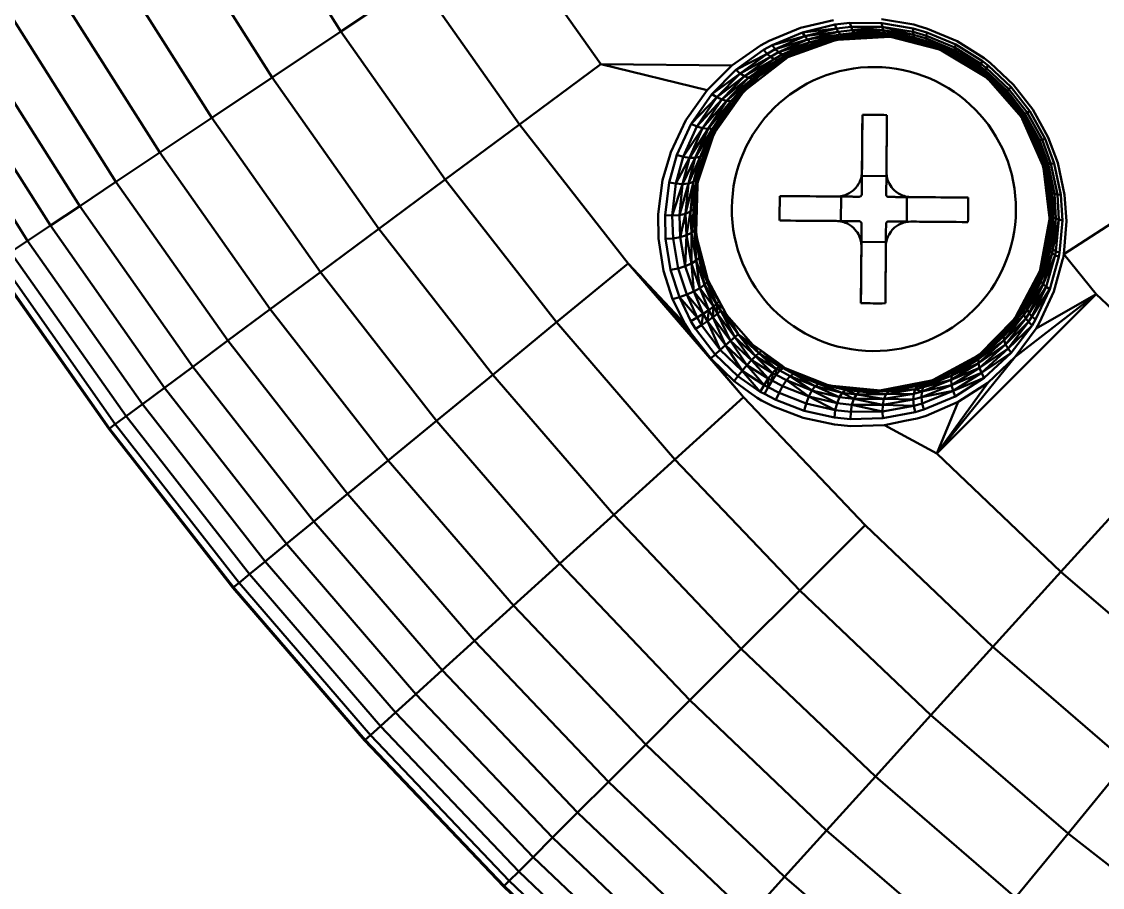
# Model space of a CAD drawing. Header units: millimetres. Extents: x -232 to 1390, y -69 to 653.
# Drawn here: x 102.04 to 123.34, y 72.63 to 89.7 of the extents above; entities that cross this region are included whole.
import ezdxf

# ---------------------------------------------------------------- set-up
doc = ezdxf.new("R2010")
doc.units = ezdxf.units.MM
doc.layers.add('Видимый контур (ГОСТ)', color=7, linetype='Continuous', lineweight=50)

msp = doc.modelspace()

# ---------------------------------------------------------------- linework, layer by layer
at = {"layer": 'Видимый контур (ГОСТ)'}
for p, q in [((106.422, 92.519), (108.331, 89.504)), ((105.024, 91.681), (106.976, 88.598)), ((113.453, 88.86), (111.506, 91.625)), ((103.796, 90.946), (105.786, 87.803)), ((108.331, 89.504), (109.845, 90.515)), ((111.849, 87.67), (109.845, 90.515)), ((102.739, 90.312), (104.761, 87.118)), ((101.848, 89.778), (103.897, 86.541)), ((117.388, 89.574), (118.038, 89.725)), ((118.985, 89.75), (119.621, 89.64)), ((106.976, 88.598), (108.331, 89.504)), ((110.387, 86.586), (108.331, 89.504)), ((116.771, 89.318), (117.388, 89.574)), ((116.828, 89.231), (117.429, 89.486)), ((117.429, 89.486), (118.064, 89.639)), ((118.097, 89.561), (117.429, 89.486)), ((117.429, 89.486), (117.477, 89.409)), ((117.477, 89.409), (118.097, 89.561)), ((118.134, 89.495), (117.477, 89.409)), ((117.529, 89.344), (118.134, 89.495)), ((118.064, 89.639), (118.36, 89.673)), ((118.064, 89.639), (118.097, 89.561)), ((118.097, 89.561), (118.385, 89.596)), ((118.097, 89.561), (118.134, 89.495)), ((118.134, 89.495), (118.416, 89.53)), ((118.134, 89.495), (118.175, 89.443)), ((118.175, 89.443), (118.45, 89.477)), ((118.36, 89.673), (118.385, 89.596)), ((118.36, 89.673), (118.991, 89.67)), ((118.385, 89.596), (118.416, 89.53)), ((119.019, 89.532), (118.385, 89.596)), ((118.385, 89.596), (119.002, 89.596)), ((118.416, 89.53), (119.019, 89.532)), ((118.416, 89.53), (118.45, 89.477)), ((119.041, 89.48), (118.416, 89.53)), ((118.45, 89.477), (119.041, 89.48)), ((118.45, 89.477), (118.487, 89.439)), ((119.066, 89.44), (118.45, 89.477)), ((118.991, 89.67), (119.002, 89.596)), ((118.991, 89.67), (119.613, 89.565)), ((119.002, 89.596), (119.019, 89.532)), ((119.615, 89.436), (119.002, 89.596)), ((119.002, 89.596), (119.612, 89.496)), ((119.019, 89.532), (119.041, 89.48)), ((119.624, 89.386), (119.019, 89.532)), ((119.019, 89.532), (119.615, 89.436)), ((119.041, 89.48), (119.066, 89.44)), ((119.638, 89.347), (119.041, 89.48)), ((119.041, 89.48), (119.624, 89.386)), ((119.613, 89.565), (119.612, 89.496)), ((119.612, 89.496), (119.615, 89.436)), ((119.612, 89.496), (119.874, 89.421)), ((119.613, 89.565), (119.881, 89.487)), ((119.621, 89.64), (119.703, 89.616)), ((119.703, 89.616), (119.894, 89.559)), ((119.881, 89.487), (119.874, 89.421)), ((119.881, 89.487), (120.452, 89.247)), ((119.894, 89.559), (120.477, 89.311)), ((101.11, 89.336), (103.182, 86.063)), ((116.602, 89.225), (116.771, 89.318)), ((117.477, 89.409), (116.828, 89.231)), ((116.891, 89.155), (117.477, 89.409)), ((117.529, 89.344), (116.891, 89.155)), ((116.958, 89.093), (117.529, 89.344)), ((117.583, 89.294), (116.958, 89.093)), ((117.025, 89.048), (117.583, 89.294)), ((117.637, 89.261), (117.025, 89.048)), ((117.09, 89.022), (117.637, 89.261)), ((117.142, 88.997), (118.039, 89.322)), ((118.031, 89.32), (117.201, 89.03)), ((117.477, 89.409), (117.529, 89.344)), ((118.175, 89.443), (117.529, 89.344)), ((117.529, 89.344), (117.583, 89.294)), ((117.583, 89.294), (118.175, 89.443)), ((118.217, 89.406), (117.583, 89.294)), ((117.583, 89.294), (117.637, 89.261)), ((117.637, 89.261), (118.217, 89.406)), ((118.26, 89.385), (117.637, 89.261)), ((117.637, 89.261), (117.689, 89.247)), ((118.26, 89.385), (117.689, 89.247)), ((118.124, 89.341), (117.689, 89.247)), ((117.737, 89.252), (118.124, 89.341)), ((118.124, 89.341), (119.15, 89.4)), ((118.124, 89.341), (118.26, 89.385)), ((118.124, 89.341), (118.302, 89.382)), ((118.175, 89.443), (118.217, 89.406)), ((118.487, 89.439), (118.175, 89.443)), ((118.217, 89.406), (118.487, 89.439)), ((118.526, 89.416), (118.217, 89.406)), ((118.217, 89.406), (118.26, 89.385)), ((118.26, 89.385), (118.526, 89.416)), ((118.565, 89.41), (118.26, 89.385)), ((118.26, 89.385), (118.302, 89.382)), ((118.302, 89.382), (118.565, 89.41)), ((119.148, 89.4), (118.302, 89.382)), ((118.487, 89.439), (119.066, 89.44)), ((118.487, 89.439), (118.526, 89.416)), ((119.095, 89.414), (118.487, 89.439)), ((118.526, 89.416), (118.565, 89.41)), ((119.126, 89.404), (118.526, 89.416)), ((118.526, 89.416), (119.095, 89.414)), ((118.565, 89.41), (119.126, 89.404)), ((119.145, 89.4), (118.565, 89.41)), ((119.066, 89.44), (119.095, 89.414)), ((119.657, 89.32), (119.066, 89.44)), ((119.066, 89.44), (119.638, 89.347)), ((119.657, 89.32), (119.095, 89.414)), ((119.095, 89.414), (119.126, 89.404)), ((119.126, 89.404), (119.161, 89.398)), ((119.161, 89.398), (119.657, 89.32)), ((119.161, 89.398), (119.68, 89.307)), ((119.161, 89.398), (120.102, 89.158)), ((119.615, 89.436), (119.624, 89.386)), ((119.615, 89.436), (119.872, 89.363)), ((119.624, 89.386), (119.638, 89.347)), ((119.624, 89.386), (119.875, 89.314)), ((119.638, 89.347), (119.657, 89.32)), ((119.638, 89.347), (119.885, 89.276)), ((119.657, 89.32), (119.68, 89.307)), ((119.918, 89.237), (119.657, 89.32)), ((119.657, 89.32), (119.899, 89.25)), ((119.68, 89.307), (119.918, 89.237)), ((120.035, 89.187), (119.68, 89.307)), ((119.874, 89.421), (119.872, 89.363)), ((119.872, 89.363), (119.875, 89.314)), ((120.411, 89.092), (119.872, 89.363)), ((119.872, 89.363), (120.419, 89.135)), ((119.874, 89.421), (120.433, 89.188)), ((119.875, 89.314), (119.885, 89.276)), ((120.41, 89.057), (119.875, 89.314)), ((119.875, 89.314), (120.411, 89.092)), ((119.885, 89.276), (119.899, 89.25)), ((120.415, 89.033), (119.885, 89.276)), ((119.885, 89.276), (120.41, 89.057)), ((120.477, 89.311), (121.013, 88.975)), ((116.039, 88.832), (116.602, 89.225)), ((116.115, 88.749), (116.663, 89.139)), ((116.731, 89.064), (116.115, 88.749)), ((116.198, 88.678), (116.731, 89.064)), ((116.663, 89.139), (116.828, 89.231)), ((116.663, 89.139), (116.731, 89.064)), ((116.731, 89.064), (116.891, 89.155)), ((116.731, 89.064), (116.801, 89.003)), ((116.801, 89.003), (116.958, 89.093)), ((116.828, 89.231), (116.891, 89.155)), ((116.872, 88.96), (117.025, 89.048)), ((116.891, 89.155), (116.958, 89.093)), ((116.958, 89.093), (117.025, 89.048)), ((117.025, 89.048), (117.09, 89.022)), ((117.689, 89.247), (117.09, 89.022)), ((117.737, 89.252), (117.149, 89.015)), ((117.149, 89.015), (117.689, 89.247)), ((117.201, 89.03), (117.737, 89.252)), ((117.689, 89.247), (117.737, 89.252)), ((120.415, 89.033), (119.899, 89.25)), ((119.899, 89.25), (119.918, 89.237)), ((119.918, 89.237), (120.167, 89.131)), ((120.167, 89.131), (120.415, 89.033)), ((120.167, 89.131), (120.426, 89.02)), ((120.167, 89.131), (121.036, 88.61)), ((120.411, 89.092), (120.41, 89.057)), ((120.41, 89.057), (120.415, 89.033)), ((120.89, 88.737), (120.41, 89.057)), ((120.41, 89.057), (120.893, 88.757)), ((120.419, 89.135), (120.411, 89.092)), ((120.411, 89.092), (120.904, 88.786)), ((120.433, 89.188), (120.419, 89.135)), ((120.419, 89.135), (120.922, 88.823)), ((120.452, 89.247), (120.433, 89.188)), ((120.433, 89.188), (120.947, 88.868)), ((120.452, 89.247), (120.977, 88.919)), ((100.514, 88.978), (102.604, 85.677)), ((111.849, 87.67), (113.453, 88.86)), ((113.453, 88.86), (116.039, 88.832)), ((113.453, 88.86), (115.548, 88.346)), ((116.801, 89.003), (116.198, 88.678)), ((116.284, 88.624), (116.801, 89.003)), ((116.872, 88.96), (116.284, 88.624)), ((116.317, 88.363), (117.136, 88.994)), ((116.367, 88.588), (116.872, 88.96)), ((116.94, 88.936), (116.367, 88.588)), ((116.444, 88.574), (116.94, 88.936)), ((117.002, 88.932), (116.444, 88.574)), ((117.054, 88.949), (116.511, 88.58)), ((116.511, 88.58), (117.002, 88.932)), ((117.133, 88.992), (116.564, 88.608)), ((116.564, 88.608), (117.054, 88.949)), ((116.801, 89.003), (116.872, 88.96)), ((116.872, 88.96), (116.94, 88.936)), ((116.94, 88.936), (117.09, 89.022)), ((117.149, 89.015), (116.94, 88.936)), ((116.94, 88.936), (117.002, 88.932)), ((117.149, 89.015), (117.002, 88.932)), ((117.002, 88.932), (117.054, 88.949)), ((117.054, 88.949), (117.142, 88.997)), ((117.09, 89.022), (117.149, 89.015)), ((117.142, 88.997), (117.201, 89.03)), ((117.149, 89.015), (117.201, 89.03)), ((120.415, 89.033), (120.426, 89.02)), ((120.893, 88.727), (120.415, 89.033)), ((120.415, 89.033), (120.89, 88.737)), ((120.426, 89.02), (120.893, 88.727)), ((121.029, 88.615), (120.426, 89.02)), ((120.947, 88.868), (120.922, 88.823)), ((120.977, 88.919), (120.947, 88.868)), ((120.947, 88.868), (121.056, 88.784)), ((120.977, 88.919), (121.089, 88.833)), ((121.013, 88.975), (121.127, 88.887)), ((121.127, 88.887), (121.589, 88.454)), ((100.048, 88.699), (102.153, 85.375)), ((115.548, 88.346), (116.039, 88.832)), ((115.639, 88.269), (116.115, 88.749)), ((116.198, 88.678), (115.639, 88.269)), ((115.738, 88.206), (116.198, 88.678)), ((116.284, 88.624), (115.738, 88.206)), ((115.837, 88.161), (116.284, 88.624)), ((116.115, 88.749), (116.198, 88.678)), ((116.198, 88.678), (116.284, 88.624)), ((116.284, 88.624), (116.367, 88.588)), ((120.893, 88.757), (120.89, 88.737)), ((120.89, 88.737), (120.893, 88.727)), ((120.89, 88.737), (120.99, 88.66)), ((120.904, 88.786), (120.893, 88.757)), ((120.893, 88.757), (120.996, 88.679)), ((120.893, 88.727), (120.992, 88.65)), ((121.006, 88.638), (120.893, 88.727)), ((120.922, 88.823), (120.904, 88.786)), ((120.904, 88.786), (121.009, 88.706)), ((120.922, 88.823), (121.029, 88.742)), ((120.996, 88.679), (120.99, 88.66)), ((121.399, 88.277), (120.99, 88.66)), ((120.99, 88.66), (120.992, 88.65)), ((120.992, 88.65), (121.055, 88.592)), ((121.009, 88.706), (120.996, 88.679)), ((120.996, 88.679), (121.411, 88.289)), ((121.029, 88.742), (121.009, 88.706)), ((121.009, 88.706), (121.433, 88.309)), ((121.056, 88.784), (121.029, 88.742)), ((121.029, 88.742), (121.462, 88.336)), ((121.089, 88.833), (121.056, 88.784)), ((121.056, 88.784), (121.498, 88.37)), ((121.089, 88.833), (121.541, 88.409)), ((105.786, 87.803), (106.976, 88.598)), ((109.078, 85.615), (106.976, 88.598)), ((116.367, 88.588), (115.837, 88.161)), ((115.932, 88.135), (116.367, 88.588)), ((116.444, 88.574), (115.932, 88.135)), ((116.511, 88.58), (116.017, 88.131)), ((116.017, 88.131), (116.444, 88.574)), ((116.511, 88.58), (116.087, 88.148)), ((116.317, 88.363), (116.564, 88.608)), ((116.317, 88.363), (116.511, 88.58)), ((116.367, 88.588), (116.444, 88.574)), ((116.444, 88.574), (116.511, 88.58)), ((116.511, 88.58), (116.564, 88.608)), ((121.055, 88.592), (121.395, 88.272)), ((121.099, 88.55), (121.737, 87.824)), ((121.541, 88.409), (121.498, 88.37)), ((121.541, 88.409), (121.909, 87.935)), ((121.589, 88.454), (121.966, 87.968)), ((115.128, 87.754), (115.548, 88.346)), ((115.234, 87.686), (115.639, 88.269)), ((115.738, 88.206), (115.234, 87.686)), ((115.348, 87.634), (115.738, 88.206)), ((115.639, 88.269), (115.738, 88.206)), ((115.706, 87.524), (116.266, 88.313)), ((115.738, 88.206), (115.837, 88.161)), ((116.254, 88.301), (115.775, 87.672)), ((116.087, 88.148), (116.317, 88.363)), ((116.139, 88.186), (116.317, 88.363)), ((121.399, 88.277), (121.395, 88.272)), ((121.395, 88.272), (121.724, 87.849)), ((121.395, 88.272), (121.734, 87.83)), ((121.411, 88.289), (121.399, 88.277)), ((121.732, 87.848), (121.399, 88.277)), ((121.433, 88.309), (121.411, 88.289)), ((121.411, 88.289), (121.75, 87.853)), ((121.462, 88.336), (121.433, 88.309)), ((121.433, 88.309), (121.778, 87.864)), ((121.498, 88.37), (121.462, 88.336)), ((121.462, 88.336), (121.814, 87.882)), ((121.498, 88.37), (121.858, 87.906)), ((115.837, 88.161), (115.348, 87.634)), ((115.461, 87.6), (115.837, 88.161)), ((115.932, 88.135), (115.461, 87.6)), ((115.567, 87.586), (115.932, 88.135)), ((116.017, 88.131), (115.567, 87.586)), ((116.087, 88.148), (115.658, 87.594)), ((115.658, 87.594), (116.017, 88.131)), ((116.139, 88.186), (115.729, 87.624)), ((115.729, 87.624), (116.087, 88.148)), ((115.775, 87.672), (116.139, 88.186)), ((115.837, 88.161), (115.932, 88.135)), ((115.932, 88.135), (116.017, 88.131)), ((116.017, 88.131), (116.087, 88.148)), ((116.087, 88.148), (116.139, 88.186)), ((104.761, 87.118), (105.786, 87.803)), ((107.928, 84.762), (105.786, 87.803)), ((118.61, 87.861), (118.6, 86.655)), ((119.092, 87.857), (119.083, 86.651)), ((121.732, 87.848), (121.724, 87.849)), ((121.724, 87.849), (121.744, 87.812)), ((121.75, 87.853), (121.732, 87.848)), ((122.003, 87.355), (121.732, 87.848)), ((121.744, 87.812), (121.992, 87.364)), ((121.778, 87.864), (121.75, 87.853)), ((121.75, 87.853), (122.025, 87.351)), ((122.169, 86.862), (121.762, 87.781)), ((121.765, 87.774), (122.155, 86.932)), ((121.814, 87.882), (121.778, 87.864)), ((121.778, 87.864), (122.058, 87.353)), ((121.858, 87.906), (121.814, 87.882)), ((121.814, 87.882), (122.1, 87.36)), ((121.909, 87.935), (121.858, 87.906)), ((121.858, 87.906), (122.151, 87.372)), ((121.909, 87.935), (122.209, 87.39)), ((121.966, 87.968), (122.153, 87.63)), ((122.578, 85.111), (126.666, 87.774)), ((110.387, 86.586), (111.849, 87.67)), ((113.99, 84.927), (111.849, 87.67)), ((114.832, 87.128), (115.128, 87.754)), ((114.952, 87.072), (115.234, 87.686)), ((115.078, 87.033), (115.348, 87.634)), ((115.461, 87.6), (115.078, 87.033)), ((115.202, 87.013), (115.461, 87.6)), ((115.567, 87.586), (115.202, 87.013)), ((115.234, 87.686), (115.348, 87.634)), ((115.658, 87.594), (115.316, 87.013)), ((115.316, 87.013), (115.567, 87.586)), ((115.348, 87.634), (115.461, 87.6)), ((115.729, 87.624), (115.411, 87.033)), ((115.411, 87.033), (115.658, 87.594)), ((115.461, 87.6), (115.567, 87.586)), ((115.729, 87.624), (115.481, 87.073)), ((115.567, 87.586), (115.658, 87.594)), ((115.658, 87.594), (115.729, 87.624)), ((115.706, 87.524), (115.775, 87.672)), ((115.706, 87.524), (115.729, 87.624)), ((115.729, 87.624), (115.775, 87.672)), ((122.153, 87.63), (122.273, 87.412)), ((115.368, 86.542), (115.669, 87.446)), ((115.661, 87.428), (115.381, 86.645)), ((115.706, 87.524), (115.481, 87.073)), ((115.52, 87.128), (115.706, 87.524)), ((122.003, 87.355), (121.992, 87.364)), ((121.992, 87.364), (122.166, 86.916)), ((121.992, 87.364), (122.155, 86.932)), ((122.166, 86.916), (122.003, 87.355)), ((122.025, 87.351), (122.003, 87.355)), ((122.058, 87.353), (122.025, 87.351)), ((122.166, 86.916), (122.025, 87.351)), ((122.025, 87.351), (122.19, 86.904)), ((122.1, 87.36), (122.058, 87.353)), ((122.058, 87.353), (122.225, 86.897)), ((122.151, 87.372), (122.1, 87.36)), ((122.1, 87.36), (122.271, 86.895)), ((122.209, 87.39), (122.151, 87.372)), ((122.151, 87.372), (122.326, 86.897)), ((122.209, 87.39), (122.39, 86.904)), ((122.273, 87.412), (122.46, 86.915)), ((103.897, 86.541), (104.761, 87.118)), ((106.938, 84.028), (104.761, 87.118)), ((114.67, 86.572), (114.819, 87.081)), ((114.799, 86.53), (114.952, 87.072)), ((114.819, 87.081), (114.832, 87.128)), ((114.934, 86.504), (115.078, 87.033)), ((115.202, 87.013), (114.934, 86.504)), ((114.952, 87.072), (115.078, 87.033)), ((115.316, 87.013), (115.066, 86.497)), ((115.066, 86.497), (115.202, 87.013)), ((115.078, 87.033), (115.202, 87.013)), ((115.411, 87.033), (115.185, 86.509)), ((115.185, 86.509), (115.316, 87.013)), ((115.202, 87.013), (115.316, 87.013)), ((115.481, 87.073), (115.282, 86.54)), ((115.282, 86.54), (115.411, 87.033)), ((115.316, 87.013), (115.411, 87.033)), ((115.349, 86.586), (115.52, 87.128)), ((115.481, 87.073), (115.349, 86.586)), ((115.381, 86.645), (115.52, 87.128)), ((115.411, 87.033), (115.481, 87.073)), ((115.52, 87.128), (115.481, 87.073)), ((122.166, 86.916), (122.155, 86.932)), ((122.155, 86.932), (122.169, 86.862)), ((122.284, 86.356), (122.166, 86.916)), ((122.19, 86.904), (122.166, 86.916)), ((122.169, 86.862), (122.284, 86.356)), ((122.169, 86.862), (122.274, 86.381)), ((122.296, 85.83), (122.181, 86.811)), ((122.184, 86.797), (122.304, 85.93)), ((122.284, 86.356), (122.19, 86.904)), ((122.225, 86.897), (122.19, 86.904)), ((122.19, 86.904), (122.308, 86.335)), ((122.308, 86.335), (122.225, 86.897)), ((122.271, 86.895), (122.225, 86.897)), ((122.225, 86.897), (122.345, 86.317)), ((122.326, 86.897), (122.271, 86.895)), ((122.345, 86.317), (122.271, 86.895)), ((122.271, 86.895), (122.393, 86.302)), ((122.39, 86.904), (122.326, 86.897)), ((122.326, 86.897), (122.453, 86.291)), ((122.39, 86.904), (122.521, 86.285)), ((122.46, 86.915), (122.596, 86.283)), ((103.182, 86.063), (103.897, 86.541)), ((106.103, 83.409), (103.897, 86.541)), ((109.078, 85.615), (110.387, 86.586)), ((112.583, 83.772), (110.387, 86.586)), ((114.583, 85.904), (114.67, 86.572)), ((114.72, 85.88), (114.799, 86.53)), ((114.799, 86.53), (114.934, 86.504)), ((114.863, 85.873), (114.934, 86.504)), ((115.066, 86.497), (114.863, 85.873)), ((114.934, 86.504), (115.066, 86.497)), ((115.185, 86.509), (115.002, 85.884)), ((115.002, 85.884), (115.066, 86.497)), ((115.066, 86.497), (115.185, 86.509)), ((115.282, 86.54), (115.125, 85.911)), ((115.125, 85.911), (115.185, 86.509)), ((115.185, 86.509), (115.282, 86.54)), ((115.349, 86.586), (115.222, 85.953)), ((115.222, 85.953), (115.282, 86.54)), ((115.282, 86.54), (115.349, 86.586)), ((115.349, 86.586), (115.284, 86.006)), ((115.368, 86.542), (115.284, 86.006)), ((115.307, 86.066), (115.368, 86.542)), ((115.349, 86.586), (115.381, 86.645)), ((115.368, 86.542), (115.349, 86.586)), ((115.368, 86.542), (115.381, 86.645)), ((119.083, 86.651), (118.6, 86.655)), ((115.356, 86.446), (115.315, 85.649)), ((115.331, 85.548), (115.358, 86.468)), ((122.284, 86.356), (122.274, 86.381)), ((122.274, 86.381), (122.312, 85.9)), ((122.274, 86.381), (122.304, 85.93)), ((122.312, 85.9), (122.284, 86.356)), ((122.308, 86.335), (122.284, 86.356)), ((122.312, 85.9), (122.308, 86.335)), ((122.345, 86.317), (122.308, 86.335)), ((122.308, 86.335), (122.334, 85.87)), ((122.334, 85.87), (122.345, 86.317)), ((122.393, 86.302), (122.345, 86.317)), ((122.345, 86.317), (122.371, 85.843)), ((122.371, 85.843), (122.393, 86.302)), ((122.453, 86.291), (122.393, 86.302)), ((122.393, 86.302), (122.42, 85.818)), ((122.521, 86.285), (122.453, 86.291)), ((122.453, 86.291), (122.481, 85.796)), ((122.521, 86.285), (122.552, 85.779)), ((122.596, 86.283), (122.631, 85.766)), ((115.307, 86.066), (115.284, 86.006)), ((115.297, 85.591), (115.307, 86.066)), ((115.315, 85.649), (115.307, 86.066)), ((116.982, 86.259), (118.188, 86.249)), ((118.188, 86.249), (118.185, 85.767)), ((119.484, 85.756), (119.488, 86.239)), ((120.694, 86.229), (119.488, 86.239)), ((102.604, 85.677), (103.182, 86.063)), ((105.412, 82.896), (103.182, 86.063)), ((114.59, 85.425), (114.583, 85.904)), ((114.73, 85.416), (114.72, 85.88)), ((114.72, 85.88), (114.863, 85.873)), ((114.863, 85.873), (115.002, 85.884)), ((114.877, 85.424), (114.863, 85.873)), ((115.002, 85.884), (115.125, 85.911)), ((115.018, 85.448), (115.002, 85.884)), ((115.125, 85.911), (115.018, 85.448)), ((115.125, 85.911), (115.222, 85.953)), ((115.142, 85.487), (115.125, 85.911)), ((115.222, 85.953), (115.142, 85.487)), ((115.222, 85.953), (115.284, 86.006)), ((115.238, 85.536), (115.222, 85.953)), ((115.284, 86.006), (115.238, 85.536)), ((115.284, 86.006), (115.297, 85.591)), ((122.262, 85.323), (122.312, 85.9)), ((122.262, 85.323), (122.334, 85.87)), ((122.334, 85.87), (122.28, 85.283)), ((122.304, 85.93), (122.296, 85.83)), ((122.312, 85.9), (122.304, 85.93)), ((122.334, 85.87), (122.312, 85.9)), ((122.371, 85.843), (122.334, 85.87)), ((102.153, 85.375), (102.604, 85.677)), ((104.854, 82.482), (102.604, 85.677)), ((115.297, 85.591), (115.315, 85.649)), ((115.338, 85.503), (115.315, 85.649)), ((116.979, 85.776), (118.185, 85.767)), ((120.69, 85.747), (119.484, 85.756)), ((122.116, 84.805), (122.291, 85.764)), ((122.296, 85.83), (122.26, 85.36)), ((122.296, 85.83), (122.262, 85.323)), ((122.28, 85.283), (122.371, 85.843)), ((122.371, 85.843), (122.315, 85.244)), ((122.315, 85.244), (122.42, 85.818)), ((122.42, 85.818), (122.363, 85.206)), ((122.363, 85.206), (122.481, 85.796)), ((122.42, 85.818), (122.371, 85.843)), ((122.481, 85.796), (122.42, 85.818)), ((122.481, 85.796), (122.425, 85.17)), ((122.552, 85.779), (122.481, 85.796)), ((122.552, 85.779), (122.497, 85.139)), ((122.631, 85.766), (122.578, 85.111)), ((107.928, 84.762), (109.078, 85.615)), ((111.323, 82.738), (109.078, 85.615)), ((114.877, 85.424), (115.018, 85.448)), ((115.018, 85.448), (115.142, 85.487)), ((115.119, 84.877), (115.018, 85.448)), ((115.142, 85.487), (115.119, 84.877)), ((115.142, 85.487), (115.238, 85.536)), ((115.242, 84.93), (115.142, 85.487)), ((115.238, 85.536), (115.297, 85.591)), ((115.336, 84.988), (115.238, 85.536)), ((115.238, 85.536), (115.242, 84.93)), ((115.338, 85.503), (115.297, 85.591)), ((115.297, 85.591), (115.391, 85.044)), ((115.297, 85.591), (115.336, 84.988)), ((115.403, 85.095), (115.338, 85.503)), ((115.338, 85.503), (115.391, 85.044)), ((122.248, 85.291), (122.275, 85.553)), ((101.82, 85.153), (102.153, 85.375)), ((104.418, 82.159), (102.153, 85.375)), ((114.591, 85.42), (114.59, 85.425)), ((114.689, 84.787), (114.591, 85.42)), ((114.73, 85.416), (114.877, 85.424)), ((114.829, 84.802), (114.73, 85.416)), ((114.977, 84.833), (114.877, 85.424)), ((115.56, 84.605), (115.352, 85.412)), ((118.58, 84.149), (118.59, 85.355)), ((118.59, 85.355), (119.073, 85.351)), ((119.073, 85.351), (119.063, 84.145)), ((122.087, 84.677), (122.249, 85.253)), ((122.087, 84.677), (122.267, 85.212)), ((122.267, 85.212), (122.099, 84.628)), ((122.248, 85.291), (122.116, 84.805)), ((122.116, 84.805), (122.249, 85.253)), ((122.26, 85.36), (122.248, 85.291)), ((122.249, 85.253), (122.248, 85.291)), ((122.249, 85.253), (122.262, 85.323)), ((122.267, 85.212), (122.249, 85.253)), ((122.262, 85.323), (122.26, 85.36)), ((122.28, 85.283), (122.262, 85.323)), ((122.28, 85.283), (122.267, 85.212)), ((122.301, 85.172), (122.267, 85.212)), ((122.315, 85.244), (122.28, 85.283)), ((122.315, 85.244), (122.301, 85.172)), ((122.363, 85.206), (122.315, 85.244)), ((103.883, 81.762), (101.599, 85.005)), ((104.097, 81.921), (101.82, 85.153)), ((115.391, 85.044), (115.336, 84.988)), ((115.403, 85.095), (115.391, 85.044)), ((115.391, 85.044), (115.551, 84.564)), ((115.498, 84.509), (115.391, 85.044)), ((115.551, 84.564), (115.403, 85.095)), ((115.56, 84.605), (115.403, 85.095)), ((122.099, 84.628), (122.301, 85.172)), ((122.301, 85.172), (122.127, 84.576)), ((122.127, 84.576), (122.349, 85.132)), ((122.349, 85.132), (122.173, 84.522)), ((122.173, 84.522), (122.411, 85.095)), ((122.411, 85.095), (122.232, 84.47)), ((122.349, 85.132), (122.301, 85.172)), ((122.484, 85.061), (122.305, 84.421)), ((122.363, 85.206), (122.349, 85.132)), ((122.411, 85.095), (122.349, 85.132)), ((122.425, 85.17), (122.363, 85.206)), ((122.556, 85), (122.386, 84.377)), ((122.425, 85.17), (122.411, 85.095)), ((122.484, 85.061), (122.411, 85.095)), ((122.497, 85.139), (122.425, 85.17)), ((122.497, 85.139), (122.484, 85.061)), ((122.565, 85.032), (122.556, 85)), ((122.578, 85.111), (122.565, 85.032)), ((122.578, 85.111), (123.219, 84.327)), ((103.756, 81.668), (101.468, 84.918)), ((103.771, 81.679), (101.483, 84.928)), ((112.583, 83.772), (113.99, 84.927)), ((113.99, 84.927), (116.263, 82.292)), ((115.621, 83.057), (113.99, 84.927)), ((115.216, 83.577), (113.99, 84.927)), ((115.116, 83.735), (113.99, 84.927)), ((114.868, 84.224), (114.689, 84.787)), ((114.829, 84.802), (114.977, 84.833)), ((115.003, 84.263), (114.829, 84.802)), ((114.977, 84.833), (115.119, 84.877)), ((115.147, 84.316), (114.977, 84.833)), ((115.119, 84.877), (115.242, 84.93)), ((115.286, 84.378), (115.119, 84.877)), ((115.242, 84.93), (115.336, 84.988)), ((115.407, 84.445), (115.242, 84.93)), ((115.242, 84.93), (115.286, 84.378)), ((115.336, 84.988), (115.498, 84.509)), ((115.336, 84.988), (115.407, 84.445)), ((122.116, 84.805), (122.093, 84.721)), ((106.938, 84.028), (107.928, 84.762)), ((110.216, 81.83), (107.928, 84.762)), ((115.551, 84.564), (115.56, 84.605)), ((115.788, 84.185), (115.56, 84.605)), ((121.637, 83.884), (122.109, 84.778)), ((121.786, 84.086), (122.107, 84.771)), ((122.093, 84.721), (121.831, 84.14)), ((121.831, 84.14), (122.087, 84.677)), ((121.831, 84.14), (122.099, 84.628)), ((122.099, 84.628), (121.834, 84.083)), ((121.834, 84.083), (122.127, 84.576)), ((122.106, 84.767), (121.847, 84.188)), ((122.093, 84.721), (121.847, 84.188)), ((122.127, 84.576), (121.856, 84.02)), ((122.087, 84.677), (122.093, 84.721)), ((122.099, 84.628), (122.087, 84.677)), ((122.127, 84.576), (122.099, 84.628)), ((122.173, 84.522), (122.127, 84.576)), ((115.147, 84.316), (115.286, 84.378)), ((115.286, 84.378), (115.407, 84.445)), ((115.286, 84.378), (115.471, 83.938)), ((115.582, 84.013), (115.286, 84.378)), ((115.407, 84.445), (115.498, 84.509)), ((115.407, 84.445), (115.582, 84.013)), ((115.673, 84.081), (115.407, 84.445)), ((115.498, 84.509), (115.551, 84.564)), ((115.498, 84.509), (115.673, 84.081)), ((115.737, 84.137), (115.498, 84.509)), ((115.551, 84.564), (115.788, 84.185)), ((115.551, 84.564), (115.737, 84.137)), ((121.856, 84.02), (122.173, 84.522)), ((122.173, 84.522), (121.896, 83.954)), ((121.896, 83.954), (122.232, 84.47)), ((122.232, 84.47), (121.952, 83.888)), ((121.952, 83.888), (122.305, 84.421)), ((122.305, 84.421), (122.022, 83.823)), ((122.386, 84.377), (122.102, 83.764)), ((122.232, 84.47), (122.173, 84.522)), ((122.305, 84.421), (122.232, 84.47)), ((114.868, 84.224), (115.003, 84.263)), ((115.116, 83.735), (114.868, 84.224)), ((115.003, 84.263), (115.147, 84.316)), ((115.003, 84.263), (115.228, 83.793)), ((115.35, 83.863), (115.003, 84.263)), ((115.147, 84.316), (115.35, 83.863)), ((115.471, 83.938), (115.147, 84.316)), ((115.788, 84.185), (115.737, 84.137)), ((115.866, 84.042), (115.788, 84.185)), ((120.075, 81.183), (123.219, 84.327)), ((123.219, 84.327), (121.621, 83.09)), ((121.847, 84.188), (121.769, 84.037)), ((121.847, 84.188), (121.786, 84.086)), ((121.831, 84.14), (121.847, 84.188)), ((122.033, 83.647), (123.219, 84.327)), ((125.51, 82.146), (123.219, 84.327)), ((106.103, 83.409), (106.938, 84.028)), ((109.264, 81.048), (106.938, 84.028)), ((115.35, 83.863), (115.471, 83.938)), ((115.438, 83.715), (115.471, 83.938)), ((115.471, 83.938), (115.582, 84.013)), ((115.471, 83.938), (115.554, 83.793)), ((115.554, 83.793), (115.582, 84.013)), ((115.582, 84.013), (115.673, 84.081)), ((115.582, 84.013), (115.662, 83.871)), ((115.662, 83.871), (115.673, 84.081)), ((115.752, 83.94), (115.662, 83.871)), ((115.673, 84.081), (115.737, 84.137)), ((115.673, 84.081), (115.752, 83.94)), ((115.752, 83.94), (115.737, 84.137)), ((115.737, 84.137), (115.818, 83.997)), ((115.866, 84.042), (115.737, 84.137)), ((115.818, 83.997), (115.752, 83.94)), ((116.009, 83.405), (115.752, 83.94)), ((115.752, 83.94), (116.094, 83.48)), ((116.094, 83.48), (115.818, 83.997)), ((115.934, 83.916), (115.818, 83.997)), ((115.818, 83.997), (116.16, 83.539)), ((115.934, 83.916), (115.866, 84.042)), ((121.77, 83.979), (121.392, 83.489)), ((121.401, 83.553), (121.769, 84.037)), ((121.401, 83.553), (121.77, 83.979)), ((121.786, 84.086), (121.637, 83.884)), ((121.769, 84.037), (121.637, 83.884)), ((121.769, 84.037), (121.831, 84.14)), ((121.769, 84.037), (121.786, 84.086)), ((121.77, 83.979), (121.769, 84.037)), ((121.834, 84.083), (121.77, 83.979)), ((121.791, 83.915), (121.77, 83.979)), ((121.856, 84.02), (121.791, 83.915)), ((121.896, 83.954), (121.829, 83.846)), ((121.834, 84.083), (121.831, 84.14)), ((121.856, 84.02), (121.834, 84.083)), ((121.896, 83.954), (121.856, 84.02)), ((121.952, 83.888), (121.896, 83.954)), ((111.323, 82.738), (112.583, 83.772)), ((112.583, 83.772), (114.914, 81.069)), ((115.216, 83.577), (115.116, 83.735)), ((115.228, 83.793), (115.35, 83.863)), ((115.228, 83.793), (115.322, 83.64)), ((115.35, 83.863), (115.438, 83.715)), ((115.554, 83.793), (115.438, 83.715)), ((115.662, 83.871), (115.554, 83.793)), ((115.809, 83.226), (115.554, 83.793)), ((115.554, 83.793), (115.911, 83.318)), ((115.911, 83.318), (115.662, 83.871)), ((115.662, 83.871), (116.009, 83.405)), ((116.22, 83.591), (115.934, 83.916)), ((115.934, 83.916), (116.16, 83.539)), ((120.918, 83.133), (121.583, 83.812)), ((120.959, 83.16), (121.579, 83.806)), ((121.392, 83.489), (121.791, 83.915)), ((121.637, 83.884), (121.401, 83.553)), ((121.791, 83.915), (121.403, 83.416)), ((121.403, 83.416), (121.829, 83.846)), ((121.637, 83.884), (121.429, 83.603)), ((121.829, 83.846), (121.433, 83.335)), ((121.433, 83.335), (121.884, 83.777)), ((121.884, 83.777), (121.481, 83.251)), ((121.829, 83.846), (121.791, 83.915)), ((121.884, 83.777), (121.829, 83.846)), ((121.952, 83.888), (121.884, 83.777)), ((121.953, 83.709), (121.884, 83.777)), ((122.022, 83.823), (121.952, 83.888)), ((122.022, 83.823), (121.953, 83.709)), ((122.102, 83.764), (122.033, 83.647)), ((115.621, 83.057), (115.216, 83.577)), ((115.438, 83.715), (115.322, 83.64)), ((115.322, 83.64), (115.71, 83.137)), ((115.438, 83.715), (115.809, 83.226)), ((116.16, 83.539), (116.094, 83.48)), ((116.504, 83.104), (116.16, 83.539)), ((116.16, 83.539), (116.568, 83.162)), ((116.452, 83.327), (116.16, 83.539)), ((116.452, 83.327), (116.22, 83.591)), ((121.429, 83.603), (120.919, 83.112)), ((120.919, 83.112), (121.401, 83.553)), ((121.429, 83.603), (120.959, 83.16)), ((121.392, 83.489), (121.401, 83.553)), ((121.401, 83.553), (121.429, 83.603)), ((121.481, 83.251), (121.953, 83.709)), ((121.953, 83.709), (121.545, 83.168)), ((122.033, 83.647), (121.621, 83.09)), ((105.412, 82.896), (106.103, 83.409)), ((108.46, 80.389), (106.103, 83.409)), ((115.911, 83.318), (115.809, 83.226)), ((116.009, 83.405), (115.911, 83.318)), ((116.243, 82.817), (115.911, 83.318)), ((115.911, 83.318), (116.334, 82.925)), ((116.094, 83.48), (116.009, 83.405)), ((116.334, 82.925), (116.009, 83.405)), ((116.009, 83.405), (116.424, 83.023)), ((116.424, 83.023), (116.094, 83.48)), ((116.094, 83.48), (116.504, 83.104)), ((116.568, 83.162), (116.452, 83.327)), ((116.621, 83.205), (116.452, 83.327)), ((121.392, 83.489), (120.898, 83.045)), ((120.898, 83.045), (121.403, 83.416)), ((121.403, 83.416), (120.898, 82.963)), ((120.898, 82.963), (121.433, 83.335)), ((121.433, 83.335), (120.917, 82.871)), ((120.919, 83.112), (121.392, 83.489)), ((121.403, 83.416), (121.392, 83.489)), ((121.433, 83.335), (121.403, 83.416)), ((121.481, 83.251), (121.433, 83.335)), ((115.621, 83.057), (115.71, 83.137)), ((115.809, 83.226), (115.71, 83.137)), ((116.156, 82.71), (115.71, 83.137)), ((115.809, 83.226), (116.243, 82.817)), ((116.504, 83.104), (116.424, 83.023)), ((116.568, 83.162), (116.504, 83.104)), ((116.836, 82.77), (116.504, 83.104)), ((116.504, 83.104), (116.912, 82.853)), ((116.568, 83.162), (116.621, 83.205)), ((116.912, 82.853), (116.568, 83.162)), ((116.568, 83.162), (116.973, 82.901)), ((116.973, 82.901), (116.621, 83.205)), ((117.02, 82.917), (116.621, 83.205)), ((120.003, 82.638), (120.88, 83.109)), ((121.621, 83.09), (120.075, 81.183)), ((120.918, 83.133), (120.407, 82.789)), ((120.407, 82.789), (120.919, 83.112)), ((120.918, 83.133), (120.456, 82.833)), ((120.898, 83.045), (120.919, 83.112)), ((120.917, 82.871), (121.481, 83.251)), ((120.959, 83.16), (120.918, 83.133)), ((120.919, 83.112), (120.959, 83.16)), ((121.481, 83.251), (120.955, 82.772)), ((120.955, 82.772), (121.545, 83.168)), ((121.545, 83.168), (121.01, 82.674)), ((121.621, 83.09), (121.079, 82.58)), ((121.545, 83.168), (121.481, 83.251)), ((104.854, 82.482), (105.412, 82.896)), ((107.796, 79.843), (105.412, 82.896)), ((116.263, 82.292), (115.621, 83.057)), ((116.081, 82.61), (115.621, 83.057)), ((116.334, 82.925), (116.243, 82.817)), ((116.424, 83.023), (116.334, 82.925)), ((116.671, 82.534), (116.334, 82.925)), ((116.334, 82.925), (116.753, 82.66)), ((116.753, 82.66), (116.424, 83.023)), ((116.424, 83.023), (116.836, 82.77)), ((116.973, 82.901), (116.912, 82.853)), ((117.02, 82.917), (116.973, 82.901)), ((117.047, 82.864), (116.973, 82.901)), ((116.973, 82.901), (116.985, 82.819)), ((117.047, 82.864), (117.02, 82.917)), ((117.089, 82.868), (117.02, 82.917)), ((120.898, 82.963), (120.362, 82.635)), ((120.362, 82.635), (120.917, 82.871)), ((120.917, 82.871), (120.369, 82.533)), ((120.898, 83.045), (120.375, 82.722)), ((120.375, 82.722), (120.898, 82.963)), ((120.407, 82.789), (120.898, 83.045)), ((120.898, 82.963), (120.898, 83.045)), ((120.917, 82.871), (120.898, 82.963)), ((120.955, 82.772), (120.917, 82.871)), ((110.216, 81.83), (111.323, 82.738)), ((111.323, 82.738), (113.707, 79.974)), ((116.081, 82.61), (116.156, 82.71)), ((116.243, 82.817), (116.156, 82.71)), ((116.597, 82.403), (116.156, 82.71)), ((116.597, 82.403), (116.243, 82.817)), ((116.243, 82.817), (116.671, 82.534)), ((116.753, 82.66), (116.671, 82.534)), ((116.753, 82.66), (116.749, 82.495)), ((116.836, 82.77), (116.753, 82.66)), ((116.829, 82.625), (116.753, 82.66)), ((116.836, 82.77), (116.829, 82.625)), ((116.91, 82.737), (116.829, 82.625)), ((116.912, 82.853), (116.836, 82.77)), ((116.91, 82.737), (116.836, 82.77)), ((116.912, 82.853), (116.91, 82.737)), ((116.985, 82.819), (116.91, 82.737)), ((116.91, 82.737), (117.114, 82.627)), ((116.985, 82.819), (116.912, 82.853)), ((117.047, 82.864), (116.985, 82.819)), ((117.186, 82.711), (116.985, 82.819)), ((117.089, 82.868), (117.047, 82.864)), ((117.047, 82.864), (117.295, 82.761)), ((117.249, 82.757), (117.047, 82.864)), ((117.295, 82.761), (117.089, 82.868)), ((117.899, 82.544), (117.089, 82.868)), ((117.114, 82.627), (117.186, 82.711)), ((117.186, 82.711), (117.249, 82.757)), ((117.681, 82.51), (117.186, 82.711)), ((117.186, 82.711), (117.616, 82.423)), ((117.295, 82.761), (117.249, 82.757)), ((117.249, 82.757), (117.8, 82.566)), ((117.744, 82.559), (117.249, 82.757)), ((117.249, 82.757), (117.681, 82.51)), ((117.8, 82.566), (117.295, 82.761)), ((117.295, 82.761), (117.887, 82.547)), ((120.375, 82.722), (119.808, 82.495)), ((119.85, 82.56), (120.407, 82.789)), ((119.85, 82.56), (120.375, 82.722)), ((120.456, 82.833), (120.003, 82.638)), ((120.003, 82.638), (120.407, 82.789)), ((120.362, 82.635), (120.375, 82.722)), ((120.369, 82.533), (120.955, 82.772)), ((120.375, 82.722), (120.407, 82.789)), ((120.955, 82.772), (120.396, 82.422)), ((120.396, 82.422), (121.01, 82.674)), ((120.407, 82.789), (120.456, 82.833)), ((121.01, 82.674), (120.44, 82.31)), ((121.01, 82.674), (120.955, 82.772)), ((104.418, 82.159), (104.854, 82.482)), ((107.258, 79.402), (104.854, 82.482)), ((116.378, 82.396), (116.081, 82.61)), ((116.671, 82.534), (116.597, 82.403)), ((116.749, 82.495), (116.671, 82.534)), ((116.749, 82.495), (116.678, 82.359)), ((116.829, 82.625), (116.749, 82.495)), ((116.749, 82.495), (116.966, 82.38)), ((116.829, 82.625), (117.038, 82.513)), ((116.966, 82.38), (117.038, 82.513)), ((117.038, 82.513), (117.114, 82.627)), ((117.554, 82.305), (117.038, 82.513)), ((117.616, 82.423), (117.114, 82.627)), ((117.114, 82.627), (117.554, 82.305)), ((117.616, 82.423), (117.681, 82.51)), ((117.681, 82.51), (117.744, 82.559)), ((118.214, 82.383), (117.681, 82.51)), ((117.681, 82.51), (118.157, 82.293)), ((117.744, 82.559), (117.8, 82.566)), ((117.95, 82.533), (117.744, 82.559)), ((117.744, 82.559), (118.276, 82.437)), ((117.744, 82.559), (118.214, 82.383)), ((117.95, 82.533), (117.8, 82.566)), ((118.336, 82.45), (117.95, 82.533)), ((117.95, 82.533), (118.276, 82.437)), ((118.899, 82.432), (118.023, 82.517)), ((118.336, 82.45), (118.276, 82.437)), ((118.617, 82.424), (118.336, 82.45)), ((118.829, 82.43), (118.336, 82.45)), ((118.984, 82.434), (119.972, 82.625)), ((119.651, 82.451), (119.075, 82.353)), ((119.128, 82.414), (119.754, 82.55)), ((119.696, 82.516), (119.128, 82.414)), ((119.128, 82.414), (119.651, 82.451)), ((119.965, 82.621), (119.191, 82.44)), ((119.754, 82.55), (119.191, 82.44)), ((119.622, 82.359), (119.651, 82.451)), ((119.651, 82.451), (119.696, 82.516)), ((119.808, 82.495), (119.651, 82.451)), ((119.651, 82.451), (119.783, 82.404)), ((119.907, 82.597), (119.696, 82.516)), ((119.696, 82.516), (119.85, 82.56)), ((119.696, 82.516), (119.754, 82.55)), ((119.696, 82.516), (119.808, 82.495)), ((119.931, 82.607), (119.754, 82.55)), ((119.907, 82.597), (119.754, 82.55)), ((120.369, 82.533), (119.776, 82.294)), ((120.362, 82.635), (119.783, 82.404)), ((119.783, 82.404), (120.369, 82.533)), ((119.783, 82.404), (119.808, 82.495)), ((119.808, 82.495), (120.362, 82.635)), ((119.808, 82.495), (119.85, 82.56)), ((120.003, 82.638), (119.85, 82.56)), ((119.85, 82.56), (119.907, 82.597)), ((120.003, 82.638), (119.907, 82.597)), ((120.075, 81.183), (121.079, 82.58)), ((120.369, 82.533), (120.362, 82.635)), ((120.396, 82.422), (120.369, 82.533)), ((121.079, 82.58), (120.5, 82.202)), ((114.914, 81.069), (116.263, 82.292)), ((116.263, 82.292), (118.662, 79.771)), ((116.538, 82.279), (116.378, 82.396)), ((116.623, 82.23), (116.538, 82.279)), ((116.678, 82.359), (116.597, 82.403)), ((116.86, 82.108), (116.623, 82.23)), ((116.678, 82.359), (116.905, 82.241)), ((116.905, 82.241), (116.966, 82.38)), ((117.462, 82.024), (116.905, 82.241)), ((117.501, 82.168), (116.966, 82.38)), ((117.501, 82.168), (117.554, 82.305)), ((117.554, 82.305), (117.616, 82.423)), ((118.11, 82.175), (117.554, 82.305)), ((117.554, 82.305), (118.076, 82.038)), ((118.157, 82.293), (117.616, 82.423)), ((117.616, 82.423), (118.11, 82.175)), ((118.11, 82.175), (118.157, 82.293)), ((118.157, 82.293), (118.214, 82.383)), ((118.444, 82.259), (118.157, 82.293)), ((118.214, 82.383), (118.276, 82.437)), ((118.495, 82.35), (118.214, 82.383)), ((118.214, 82.383), (118.444, 82.259)), ((118.276, 82.437), (118.617, 82.424)), ((118.555, 82.406), (118.276, 82.437)), ((118.276, 82.437), (118.495, 82.35)), ((118.404, 82.141), (118.444, 82.259)), ((118.444, 82.259), (118.495, 82.35)), ((119.034, 82.261), (118.444, 82.259)), ((118.444, 82.259), (119.01, 82.145)), ((118.495, 82.35), (118.555, 82.406)), ((119.075, 82.353), (118.495, 82.35)), ((118.495, 82.35), (119.034, 82.261)), ((118.984, 82.434), (118.555, 82.406)), ((118.555, 82.406), (118.617, 82.424)), ((118.555, 82.406), (119.128, 82.414)), ((118.555, 82.406), (119.075, 82.353)), ((118.984, 82.434), (118.617, 82.424)), ((119.191, 82.44), (118.984, 82.434)), ((119.128, 82.414), (118.984, 82.434)), ((119.01, 82.145), (119.034, 82.261)), ((119.612, 82.248), (119.01, 82.145)), ((119.622, 82.359), (119.034, 82.261)), ((119.034, 82.261), (119.075, 82.353)), ((119.034, 82.261), (119.612, 82.248)), ((119.075, 82.353), (119.128, 82.414)), ((119.075, 82.353), (119.622, 82.359)), ((119.191, 82.44), (119.128, 82.414)), ((119.612, 82.248), (119.622, 82.359)), ((119.776, 82.294), (119.612, 82.248)), ((119.621, 82.125), (119.612, 82.248)), ((119.783, 82.404), (119.622, 82.359)), ((119.776, 82.294), (120.396, 82.422)), ((119.776, 82.294), (119.783, 82.404)), ((119.789, 82.173), (119.776, 82.294)), ((120.396, 82.422), (119.789, 82.173)), ((120.44, 82.31), (119.82, 82.049)), ((120.44, 82.31), (120.396, 82.422)), ((104.097, 81.921), (104.418, 82.159)), ((106.839, 79.058), (104.418, 82.159)), ((117.441, 81.886), (116.86, 82.108)), ((117.462, 82.024), (117.501, 82.168)), ((118.059, 81.893), (117.462, 82.024)), ((118.076, 82.038), (117.501, 82.168)), ((118.059, 81.893), (118.076, 82.038)), ((118.076, 82.038), (118.11, 82.175)), ((118.379, 82.005), (118.076, 82.038)), ((118.404, 82.141), (118.11, 82.175)), ((118.379, 82.005), (118.404, 82.141)), ((119.01, 82.145), (118.404, 82.141)), ((118.404, 82.141), (119.003, 82.014)), ((119.003, 82.014), (119.01, 82.145)), ((119.621, 82.125), (119.003, 82.014)), ((119.01, 82.145), (119.621, 82.125)), ((119.789, 82.173), (119.621, 82.125)), ((119.648, 81.997), (119.621, 82.125)), ((119.82, 82.049), (119.648, 81.997)), ((119.82, 82.049), (119.789, 82.173)), ((120.5, 82.202), (119.868, 81.929)), ((120.075, 81.183), (120.5, 82.202)), ((122.524, 78.852), (125.51, 82.146)), ((103.883, 81.762), (104.097, 81.921)), ((106.529, 78.804), (104.097, 81.921)), ((109.264, 81.048), (110.216, 81.83)), ((110.216, 81.83), (112.646, 79.013)), ((118.059, 81.754), (117.441, 81.886)), ((118.372, 81.863), (118.059, 81.893)), ((118.372, 81.863), (118.379, 82.005)), ((119.014, 81.878), (118.372, 81.863)), ((119.003, 82.014), (118.379, 82.005)), ((119.014, 81.878), (119.003, 82.014)), ((119.648, 81.997), (119.014, 81.878)), ((119.443, 81.826), (119.043, 81.746)), ((119.692, 81.875), (119.443, 81.826)), ((119.868, 81.929), (119.692, 81.875)), ((103.756, 81.668), (103.771, 81.679)), ((106.202, 78.535), (103.756, 81.668)), ((103.771, 81.679), (103.883, 81.762)), ((106.216, 78.547), (103.771, 81.679)), ((106.324, 78.635), (103.883, 81.762)), ((118.382, 81.725), (118.059, 81.754)), ((119.043, 81.746), (118.382, 81.725)), ((119.043, 81.746), (120.075, 81.183)), ((122.524, 78.852), (120.075, 81.183)), ((108.46, 80.389), (109.264, 81.048)), ((109.264, 81.048), (111.733, 78.186)), ((113.707, 79.974), (114.914, 81.069)), ((114.914, 81.069), (117.375, 78.484)), ((107.796, 79.843), (108.46, 80.389)), ((108.46, 80.389), (110.963, 77.488)), ((112.646, 79.013), (113.707, 79.974)), ((113.707, 79.974), (116.223, 77.331)), ((107.258, 79.402), (107.796, 79.843)), ((107.796, 79.843), (110.325, 76.91)), ((117.375, 78.484), (118.662, 79.771)), ((121.183, 77.372), (118.662, 79.771)), ((106.839, 79.058), (107.258, 79.402)), ((107.258, 79.402), (109.81, 76.443)), ((106.529, 78.804), (106.839, 79.058)), ((106.839, 79.058), (109.408, 76.079)), ((111.733, 78.186), (112.646, 79.013)), ((112.646, 79.013), (115.21, 76.319)), ((121.183, 77.372), (122.524, 78.852)), ((125.085, 76.643), (122.524, 78.852)), ((106.216, 78.547), (106.324, 78.635)), ((106.324, 78.635), (106.529, 78.804)), ((106.324, 78.635), (108.914, 75.631)), ((106.529, 78.804), (109.112, 75.81)), ((106.202, 78.535), (106.216, 78.547)), ((106.202, 78.535), (108.798, 75.525)), ((106.216, 78.547), (108.811, 75.538)), ((116.223, 77.331), (117.375, 78.484)), ((119.96, 76.023), (117.375, 78.484)), ((110.963, 77.488), (111.733, 78.186)), ((111.733, 78.186), (114.339, 75.448)), ((110.325, 76.91), (110.963, 77.488)), ((110.963, 77.488), (113.604, 74.713)), ((115.21, 76.319), (116.223, 77.331)), ((118.866, 74.815), (116.223, 77.331)), ((119.96, 76.023), (121.183, 77.372)), ((123.818, 75.099), (121.183, 77.372)), ((109.81, 76.443), (110.325, 76.91)), ((110.325, 76.91), (112.996, 74.105)), ((109.408, 76.079), (109.81, 76.443)), ((109.81, 76.443), (112.504, 73.613)), ((114.339, 75.448), (115.21, 76.319)), ((117.904, 73.754), (115.21, 76.319)), ((109.112, 75.81), (109.408, 76.079)), ((109.408, 76.079), (112.121, 73.229)), ((118.866, 74.815), (119.96, 76.023)), ((122.663, 73.691), (119.96, 76.023)), ((108.811, 75.538), (108.914, 75.631)), ((108.914, 75.631), (109.112, 75.81)), ((108.914, 75.631), (111.65, 72.758)), ((109.112, 75.81), (111.838, 72.946)), ((108.798, 75.525), (108.811, 75.538)), ((108.798, 75.525), (111.538, 72.647)), ((108.811, 75.538), (111.551, 72.66)), ((113.604, 74.713), (114.339, 75.448)), ((117.077, 72.841), (114.339, 75.448)), ((122.663, 73.691), (123.818, 75.099)), ((117.904, 73.754), (118.866, 74.815)), ((121.629, 72.432), (118.866, 74.815)), ((112.996, 74.105), (113.604, 74.713)), ((116.379, 72.071), (113.604, 74.713)), ((112.504, 73.613), (112.996, 74.105)), ((115.801, 71.434), (112.996, 74.105)), ((117.077, 72.841), (117.904, 73.754)), ((120.721, 71.325), (117.904, 73.754)), ((112.121, 73.229), (112.504, 73.613)), ((115.335, 70.919), (112.504, 73.613)), ((121.629, 72.432), (122.663, 73.691)), ((122.663, 73.691), (125.477, 71.495)), ((111.838, 72.946), (112.121, 73.229)), ((114.97, 70.517), (112.121, 73.229)), ((111.65, 72.758), (111.838, 72.946)), ((114.701, 70.22), (111.838, 72.946)), ((111.538, 72.647), (111.551, 72.66)), ((114.417, 69.906), (111.538, 72.647)), ((111.551, 72.66), (111.65, 72.758)), ((114.429, 69.92), (111.551, 72.66)), ((114.523, 70.023), (111.65, 72.758)), ((116.379, 72.071), (117.077, 72.841)), ((119.939, 70.372), (117.077, 72.841))]:
    msp.add_line(p, q, dxfattribs=at)
for start, end in [(359.5465, 179.5465), (179.5465, 359.5465)]:
    msp.add_arc((118.836, 86.003), 2.8, start, end, dxfattribs=at)
for centre, major_axis, start_param, end_param in [((118.828, 84.915), (-6.01, 0.048), 4.672227, 4.752551), ((119.918, 85.995), (-0.047, -5.996), 4.672183, 4.712433), ((117.755, 86.012), (0.047, 5.996), 4.712345, 4.752595), ((119.918, 85.994), (-0.047, -5.996), 4.712345, 4.752595), ((117.755, 86.011), (0.047, 5.996), 4.672183, 4.712433), ((118.845, 87.091), (6.01, -0.048), 4.672227, 4.752551)]:
    msp.add_ellipse(centre, major_axis=major_axis, ratio=0.490261, start_param=start_param, end_param=end_param, dxfattribs=at)
for points, knots in [([(118.61, 87.861), (118.607, 87.567), (118.605, 87.247), (118.602, 86.838), (118.602, 86.756), (118.598, 86.68), (118.593, 86.645), (118.571, 86.569), (118.554, 86.533), (118.495, 86.43), (118.449, 86.387), (118.38, 86.329), (118.325, 86.298), (118.235, 86.265), (118.196, 86.256), (118.094, 86.246), (118.017, 86.251), (117.617, 86.254), (117.286, 86.256), (116.982, 86.259)], [0, 0, 0, 0, 0.092439, 0.092439, 0.122761, 0.122761, 0.149464, 0.149464, 0.181365, 0.181365, 0.254277, 0.254277, 0.417711, 0.417711, 0.537104, 0.537104, 0.717609, 0.717609, 1.42787, 1.42787, 1.42787, 1.42787]), ([(120.694, 86.229), (120.418, 86.232), (120.119, 86.234), (119.703, 86.237), (119.592, 86.233), (119.478, 86.246), (119.439, 86.256), (119.347, 86.293), (119.289, 86.327), (119.196, 86.413), (119.165, 86.458), (119.123, 86.536), (119.109, 86.573), (119.09, 86.644), (119.085, 86.679), (119.083, 86.753), (119.084, 86.835), (119.088, 87.245), (119.09, 87.564), (119.092, 87.857)], [0, 0, 0, 0, 0.086923, 0.086923, 0.1250668, 0.1250668, 0.1460642, 0.1460642, 0.1764191, 0.1764191, 0.2041824, 0.2041824, 0.2287879, 0.2287879, 0.2523015, 0.2523015, 0.2766972, 0.2766972, 0.3493568, 0.3493568, 0.3493568, 0.3493568]), ([(118.6, 86.655), (118.6, 86.597), (118.599, 86.54), (118.599, 86.482), (118.599, 86.47), (118.599, 86.457), (118.599, 86.445), (118.598, 86.429), (118.598, 86.413), (118.598, 86.397), (118.598, 86.386), (118.598, 86.374), (118.598, 86.363), (118.598, 86.351), (118.598, 86.339), (118.598, 86.327), (118.598, 86.322), (118.598, 86.318), (118.598, 86.314), (118.597, 86.307), (118.597, 86.302), (118.597, 86.298), (118.597, 86.293), (118.597, 86.29), (118.597, 86.288), (118.597, 86.286), (118.596, 86.281), (118.592, 86.275), (118.59, 86.27), (118.587, 86.265), (118.583, 86.261), (118.58, 86.258), (118.576, 86.255), (118.572, 86.253), (118.563, 86.248), (118.558, 86.247), (118.555, 86.247), (118.552, 86.246), (118.549, 86.246), (118.54, 86.247), (118.526, 86.247), (118.503, 86.247), (118.484, 86.247), (118.473, 86.247), (118.462, 86.247), (118.45, 86.247), (118.435, 86.247), (118.42, 86.247), (118.406, 86.248), (118.393, 86.248), (118.38, 86.248), (118.367, 86.248), (118.33, 86.248), (118.294, 86.248), (118.257, 86.249), (118.24, 86.249), (118.223, 86.249), (118.206, 86.249), (118.2, 86.249), (118.194, 86.249), (118.188, 86.249)], [0, 0, 0, 0, 0.01728179, 0.01728179, 0.01728179, 0.02100382, 0.02100382, 0.02100382, 0.02577911, 0.02577911, 0.02577911, 0.02916197, 0.02916197, 0.02916197, 0.03278711, 0.03278711, 0.03278711, 0.03412303, 0.03412303, 0.03412303, 0.03602501, 0.03602501, 0.03602501, 0.03897287, 0.03897287, 0.03897287, 0.04130395, 0.04130395, 0.04130395, 0.04277445, 0.04277445, 0.04277445, 0.04386353, 0.04386353, 0.04386353, 0.04650304, 0.04650304, 0.04650304, 0.05027454, 0.05027454, 0.05027454, 0.05593512, 0.05593512, 0.05593512, 0.05935894, 0.05935894, 0.05935894, 0.06382722, 0.06382722, 0.06382722, 0.06769456, 0.06769456, 0.06769456, 0.07865376, 0.07865376, 0.07865376, 0.08375762, 0.08375762, 0.08375762, 0.0855489, 0.0855489, 0.0855489, 0.0855489]), ([(119.488, 86.239), (119.473, 86.239), (119.457, 86.239), (119.442, 86.239), (119.421, 86.24), (119.4, 86.24), (119.378, 86.24), (119.357, 86.24), (119.335, 86.24), (119.314, 86.24), (119.286, 86.241), (119.257, 86.241), (119.229, 86.241), (119.218, 86.241), (119.207, 86.241), (119.195, 86.241), (119.181, 86.241), (119.166, 86.242), (119.151, 86.242), (119.142, 86.242), (119.134, 86.242), (119.13, 86.242), (119.124, 86.242), (119.124, 86.242), (119.119, 86.243), (119.116, 86.244), (119.113, 86.245), (119.108, 86.247), (119.104, 86.249), (119.098, 86.253), (119.094, 86.257), (119.091, 86.26), (119.089, 86.263), (119.087, 86.266), (119.08, 86.279), (119.08, 86.283), (119.08, 86.287), (119.08, 86.289), (119.08, 86.292), (119.08, 86.299), (119.08, 86.339), (119.081, 86.404), (119.081, 86.457), (119.082, 86.516), (119.082, 86.574), (119.083, 86.632), (119.083, 86.639), (119.083, 86.645), (119.083, 86.651)], [0, 0, 0, 0, 0.00462031, 0.00462031, 0.00462031, 0.01100143, 0.01100143, 0.01100143, 0.01741779, 0.01741779, 0.01741779, 0.02594192, 0.02594192, 0.02594192, 0.02929562, 0.02929562, 0.02929562, 0.03369339, 0.03369339, 0.03369339, 0.03641225, 0.03641225, 0.03641225, 0.0397435, 0.0397435, 0.0397435, 0.04130395, 0.04130395, 0.04130395, 0.04277445, 0.04277445, 0.04277445, 0.04380455, 0.04380455, 0.04380455, 0.04758651, 0.04758651, 0.04758651, 0.05027454, 0.05027454, 0.05027454, 0.06617324, 0.06617324, 0.06617324, 0.08368619, 0.08368619, 0.08368619, 0.0855489, 0.0855489, 0.0855489, 0.0855489]), ([(116.979, 85.776), (117.255, 85.774), (117.554, 85.772), (117.969, 85.768), (118.081, 85.773), (118.195, 85.759), (118.234, 85.75), (118.326, 85.713), (118.384, 85.679), (118.476, 85.593), (118.507, 85.548), (118.55, 85.469), (118.564, 85.433), (118.583, 85.362), (118.588, 85.326), (118.59, 85.253), (118.589, 85.17), (118.585, 84.761), (118.583, 84.442), (118.58, 84.149)], [0, 0, 0, 0, 0.086923, 0.086923, 0.1250667, 0.1250667, 0.1460642, 0.1460642, 0.1764191, 0.1764191, 0.2041823, 0.2041823, 0.2287878, 0.2287878, 0.2523014, 0.2523014, 0.276697, 0.276697, 0.3493565, 0.3493565, 0.3493565, 0.3493565]), ([(118.185, 85.767), (118.242, 85.766), (118.299, 85.766), (118.356, 85.765), (118.363, 85.765), (118.37, 85.765), (118.377, 85.765), (118.381, 85.765), (118.384, 85.765), (118.388, 85.765), (118.44, 85.765), (118.477, 85.764), (118.543, 85.764), (118.554, 85.764), (118.56, 85.761), (118.565, 85.759), (118.572, 85.755), (118.576, 85.752), (118.579, 85.749), (118.579, 85.748), (118.58, 85.748), (118.58, 85.747), (118.581, 85.746), (118.584, 85.743), (118.587, 85.737), (118.59, 85.732), (118.593, 85.727), (118.593, 85.713), (118.593, 85.711), (118.593, 85.707), (118.593, 85.703), (118.593, 85.687), (118.592, 85.671), (118.592, 85.656), (118.592, 85.592), (118.591, 85.529), (118.591, 85.465), (118.591, 85.447), (118.591, 85.428), (118.59, 85.409), (118.59, 85.391), (118.59, 85.373), (118.59, 85.355)], [0, 0, 0, 0, 0.01712735, 0.01712735, 0.01712735, 0.01927917, 0.01927917, 0.01927917, 0.02032175, 0.02032175, 0.02032175, 0.03596043, 0.03596043, 0.03596043, 0.03848561, 0.03848561, 0.03848561, 0.04218858, 0.04218858, 0.04218858, 0.04327355, 0.04327355, 0.04327355, 0.04435852, 0.04435852, 0.04435852, 0.04524693, 0.04524693, 0.04524693, 0.04543196, 0.04543196, 0.04543196, 0.04616418, 0.04616418, 0.04616418, 0.0490821, 0.0490821, 0.0490821, 0.04994939, 0.04994939, 0.04994939, 0.05078029, 0.05078029, 0.05078029, 0.05078029]), ([(119.063, 84.145), (119.065, 84.439), (119.068, 84.759), (119.071, 85.167), (119.07, 85.249), (119.074, 85.326), (119.08, 85.361), (119.102, 85.437), (119.119, 85.473), (119.178, 85.576), (119.224, 85.619), (119.293, 85.677), (119.347, 85.707), (119.438, 85.741), (119.477, 85.75), (119.578, 85.759), (119.656, 85.755), (120.055, 85.752), (120.387, 85.749), (120.69, 85.747)], [0, 0, 0, 0, 0.092439, 0.092439, 0.122761, 0.122761, 0.149464, 0.149464, 0.181364, 0.181364, 0.254276, 0.254276, 0.417709, 0.417709, 0.5371, 0.5371, 0.717602, 0.717602, 1.427848, 1.427848, 1.427848, 1.427848]), ([(119.073, 85.351), (119.073, 85.448), (119.074, 85.545), (119.075, 85.643), (119.075, 85.655), (119.075, 85.667), (119.075, 85.679), (119.075, 85.684), (119.075, 85.69), (119.075, 85.695), (119.075, 85.702), (119.075, 85.706), (119.075, 85.71), (119.075, 85.714), (119.076, 85.715), (119.076, 85.717), (119.076, 85.719), (119.077, 85.724), (119.081, 85.731), (119.083, 85.735), (119.086, 85.741), (119.09, 85.745), (119.093, 85.748), (119.097, 85.75), (119.101, 85.752), (119.107, 85.756), (119.112, 85.758), (119.115, 85.758), (119.12, 85.759), (119.12, 85.759), (119.126, 85.759), (119.154, 85.759), (119.236, 85.758), (119.294, 85.758), (119.358, 85.757), (119.421, 85.757), (119.484, 85.756)], [0, 0, 0, 0, 0.02916197, 0.02916197, 0.02916197, 0.03278711, 0.03278711, 0.03278711, 0.03444618, 0.03444618, 0.03444618, 0.03641225, 0.03641225, 0.03641225, 0.0388581, 0.0388581, 0.0388581, 0.04130395, 0.04130395, 0.04130395, 0.04277445, 0.04277445, 0.04277445, 0.04386353, 0.04386353, 0.04386353, 0.04587517, 0.04587517, 0.04587517, 0.04913665, 0.04913665, 0.04913665, 0.06653697, 0.06653697, 0.06653697, 0.0855489, 0.0855489, 0.0855489, 0.0855489])]:
    msp.add_open_spline(points, degree=3, knots=knots, dxfattribs=at)

doc.saveas('drawing.dxf')
